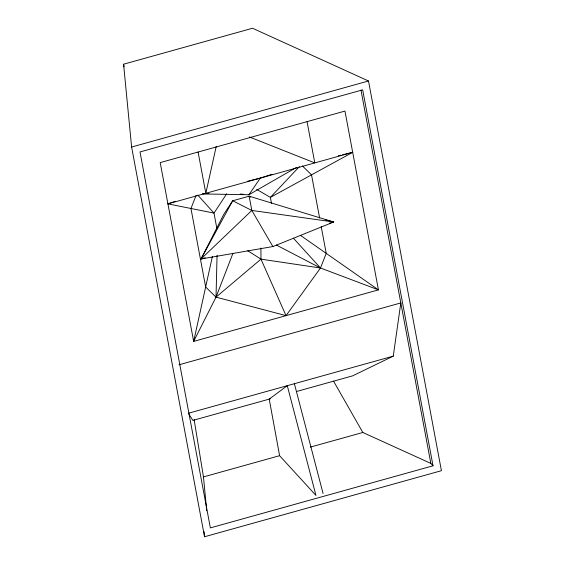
<?xml version="1.0" encoding="UTF-8"?>
<svg xmlns="http://www.w3.org/2000/svg" width="565" height="565" viewBox="0 0 565 565"><rect width="100%" height="100%" fill="white"/><g stroke="black" fill="none" stroke-linecap="round" stroke-linejoin="round"><path stroke-width="0.85" d="M217.073 255.267L216.021 297.134L193.661 341.408L378.43 289.88L344.968 111.072L160.199 162.6L193.661 341.408L212.398 256.39M296.569 391.496L352.673 375.845L393.268 356.134L400.811 302.939L178.992 364.792M216.247 146.321L205.822 193.294L198.096 152.027M232.858 253.551L216.021 297.134L286.045 315.644L320.489 268.001L326.224 253.374L321.217 226.629M196.055 195.483L190.956 208.485L205.653 286.999L216.021 297.134L260.974 259.151L320.489 268.001L378.43 289.88L300.481 235.372M226.713 193.739L213.994 213.104L216.847 228.352M202.786 193.957L248.918 194.734L260.303 178.102L271.977 174.281M202.623 256.913L201.013 258.989L272.881 246.552L333.668 221.996L249.151 196.182L232.688 200.773L223.91 214.135L201.013 258.989L205.208 257.845M299.351 166.647L270.374 197.383L271.483 203.308M250.669 197.072L249.151 196.182L251.828 210.448L201.013 258.989L232.688 200.773L251.828 210.448L333.668 221.996L329.423 223.203M248.918 194.734L296.618 167.332M342.552 154.775L352.687 152.338L270.374 197.383L256.672 189.388M197.849 195.144L213.994 213.104L167.918 203.866L175.32 201.288M123.58 64.212L252.527 28.25L368.493 80.986L441.42 470.694L204.544 536.75L131.61 147.041L123.58 64.212L124.06 66.804M131.61 147.041L368.493 80.986M167.918 203.866L352.687 152.338M393.268 356.134L188.399 413.262L192.856 420.416L270.218 398.841M206.741 510.753L203.464 476.924L279.597 455.694L315.955 495.441L287.281 385.69L269.23 399.109L279.597 455.694M310.383 447.106L362.829 432.479L430.841 463.406L433.03 465.793L210.364 527.894L140.007 151.936L362.673 89.842L433.03 465.793M247.583 181.252L260.303 178.102M338.329 155.792L340.865 155.177M202.793 193.689L208.888 193.527M240.224 194.049L243.699 194.325M325.214 219.827L333.668 221.996M249.433 136.977L314.79 162.904L307.063 121.645M276.32 245.012L320.489 268.001L293.433 238.225M247.717 250.712L260.974 259.151L286.045 315.644M302.381 165.919L311.527 174.86L319.606 217.998M251.828 210.448L272.881 246.552M333.569 381.17L362.829 432.479M294.386 383.706L323.06 493.464M360.971 90.047L430.841 463.406M194.113 419.491L203.464 476.924M204.036 531.517L204.544 536.75M260.903 248.049L260.974 259.151"/></g></svg>
